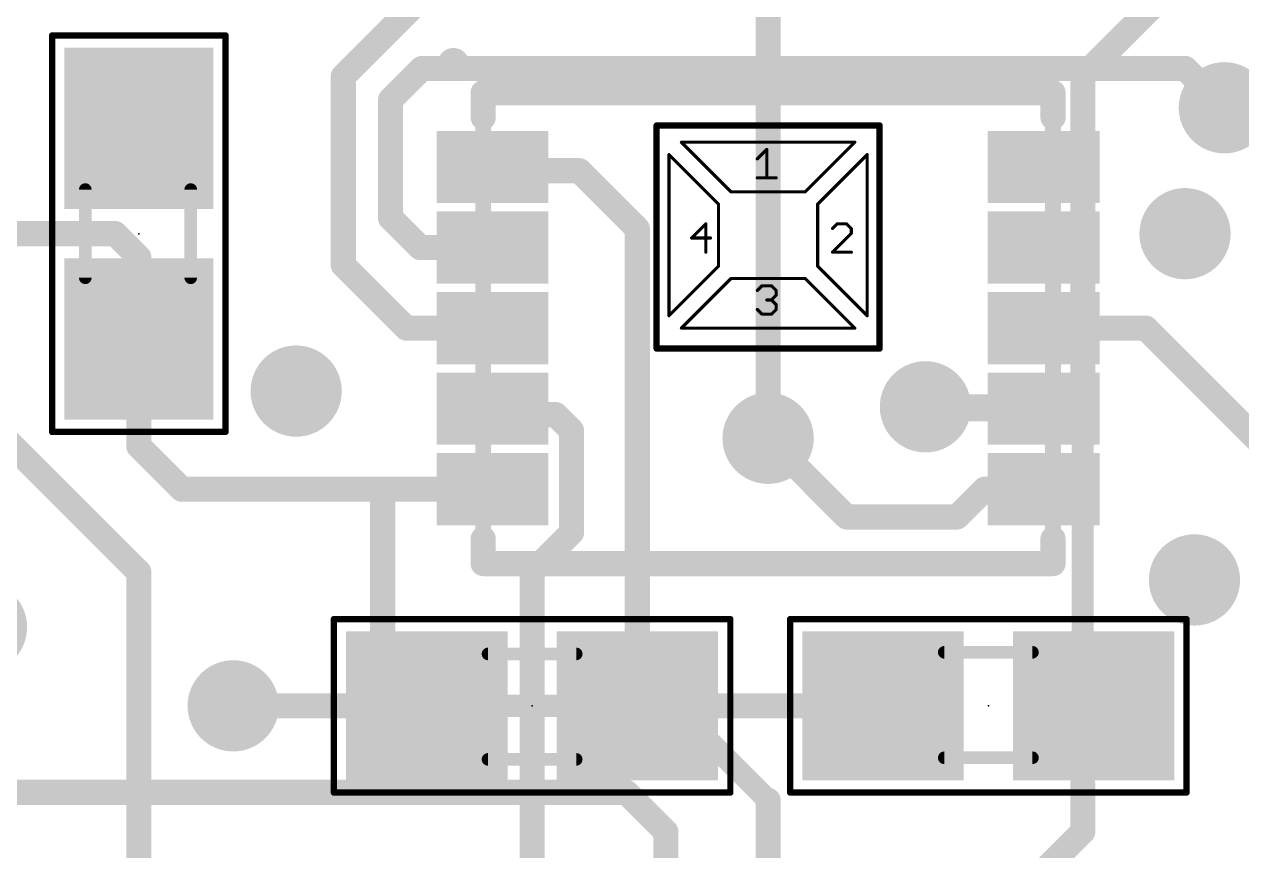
# Model space of a CAD drawing. Extents: x -36 to 72, y -21 to 37.
# Drawn here: x 6.7 to 16.52, y 7.72 to 14.39 of the extents above; entities that cross this region are included whole.
import ezdxf

# ---------------------------------------------------------------- set-up
doc = ezdxf.new("R2010")
doc.units = 0
for name, color, linetype in [('1', 12, 'CONTINUOUS'), ('16', 132, 'CONTINUOUS'), ('18', 110, 'CONTINUOUS'), ('21', 41, 'CONTINUOUS'), ('23', 53, 'CONTINUOUS'), ('29', 253, 'CONTINUOUS'), ('31', 253, 'CONTINUOUS'), ('39', 12, 'CONTINUOUS'), ('51', 53, 'CONTINUOUS')]:
    doc.layers.add(name, color=color, linetype=linetype)

# ---------------------------------------------------------------- blocks, each defined once
blk = doc.blocks.new('RECT')
blk.add_solid([(-0.5, -0.5), (0.5, -0.5), (-0.5, 0.5), (0.5, 0.5)])
blk = doc.blocks.new('ROUNDV')
at = {"const_width": 0.5}
blk.add_lwpolyline([(0, -0.25, 1), (0, 0.25, 1), (0, -0.25)], format="xyb", dxfattribs=at)

msp = doc.modelspace()

# ---------------------------------------------------------------- linework, layer by layer
at = {"layer": '1'}
for points, const_width in [([(9.271, 13.97), (9.8425, 14.5415)], 0.2032), ([(9.271, 12.446), (9.271, 13.97)], 0.2032), ([(9.652, 13.7795), (9.906, 14.0335)], 0.2032), ([(9.906, 14.0335), (15.6845, 14.0335)], 0.2032), ([(15.6845, 14.0335), (16.0655, 14.0335)], 0.2032), ([(16.0655, 14.0335), (16.383, 13.716)], 0.2032), ([(9.652, 12.827), (9.652, 13.7795)], 0.2032), ([(10.505, 13.208), (10.475, 13.238)], 0.1778), ([(11.176, 13.208), (10.505, 13.208)], 0.2032), ([(11.645, 12.739), (11.176, 13.208)], 0.2032), ([(9.891, 12.588), (9.652, 12.827)], 0.2032), ([(7.4295, 12.7), (6.35, 12.7)], 0.2032), ([(7.62, 12.5095), (7.4295, 12.7)], 0.2032), ([(11.645, 8.89), (11.645, 12.739)], 0.2032), ([(10.475, 12.588), (9.891, 12.588)], 0.2032), ([(7.62, 11.85), (7.62, 12.5095)], 0.2032), ([(9.779, 11.938), (9.271, 12.446)], 0.2032), ([(10.475, 11.938), (9.779, 11.938)], 0.2032), ([(14.925, 11.938), (15.748, 11.938)], 0.2032), ([(15.748, 11.938), (17.145, 10.541)], 0.2032), ([(7.62, 11.85), (7.62, 10.9855)], 0.2032), ([(10.5235, 11.2395), (10.475, 11.288)], 0.1778), ([(10.9855, 11.2395), (10.5235, 11.2395)], 0.2032), ([(11.1125, 11.1125), (10.9855, 11.2395)], 0.2032), ([(13.985, 11.288), (13.97, 11.303)], 0.1778), ([(14.925, 11.288), (13.985, 11.288)], 0.2032), ([(6.477, 11.1125), (7.62, 9.9695)], 0.2032), ([(11.1125, 10.287), (11.1125, 11.1125)], 0.2032), ([(13.335, 10.414), (12.7, 11.049)], 0.2032), ([(7.62, 10.9855), (7.9675, 10.638)], 0.2032), ([(9.5885, 10.638), (7.9675, 10.638)], 0.2032), ([(9.5885, 10.638), (9.5885, 8.89)], 0.2032), ([(10.475, 10.638), (9.5885, 10.638)], 0.2032), ([(14.448, 10.638), (14.224, 10.414)], 0.2032), ([(14.925, 10.638), (14.448, 10.638)], 0.2032), ([(14.224, 10.414), (13.335, 10.414)], 0.2032), ([(10.795, 9.9695), (11.1125, 10.287)], 0.2032), ([(7.62, 9.9695), (7.62, 6.5405)], 0.2032), ([(10.795, 7.3025), (10.795, 9.9695)], 0.2032), ([(9.945, 8.89), (9.5885, 9.2465)], 0.1778), ([(8.382, 8.89), (9.945, 8.89)], 0.2032), ([(9.5885, 8.89), (9.945, 8.89)], 0.1778), ([(11.645, 8.89), (13.628, 8.89)], 0.2032)]:
    msp.add_lwpolyline(points, dxfattribs=dict(at, const_width=const_width))
for points, const_width in [([(9.3218, 13.97, 1), (9.2202, 13.97)], 0.1016), ([(9.2351, 14.0059, 1), (9.3069, 13.9341)], 0.1016), ([(9.906, 14.0843, 1), (9.906, 13.9827)], 0.1016), ([(9.9419, 13.9976, 1), (9.8701, 14.0694)], 0.1016), ([(15.6845, 14.0843, 1), (15.6845, 13.9827)], 0.1016), ([(15.6845, 13.9827, 1), (15.6845, 14.0843)], 0.1016), ([(16.1014, 14.0694, 1), (16.0296, 13.9976)], 0.1016), ([(16.0655, 13.9827, 1), (16.0655, 14.0843)], 0.1016), ([(9.7028, 13.7795, 1), (9.6012, 13.7795)], 0.1016), ([(9.6161, 13.8154, 1), (9.6879, 13.7436)], 0.1016), ([(16.3471, 13.6801, 1), (16.4189, 13.7519)], 0.1016), ([(10.5064, 13.2694, 1), (10.4436, 13.2066)], 0.0889), ([(10.505, 13.2588, 1), (10.505, 13.1572)], 0.1016), ([(10.4736, 13.1766, 1), (10.5364, 13.2394)], 0.0889), ([(11.2119, 13.2439, 1), (11.1401, 13.1721)], 0.1016), ([(11.176, 13.1572, 1), (11.176, 13.2588)], 0.1016), ([(9.6879, 12.8629, 1), (9.6161, 12.7911)], 0.1016), ([(9.6012, 12.827, 1), (9.7028, 12.827)], 0.1016), ([(7.4654, 12.7359, 1), (7.3936, 12.6641)], 0.1016), ([(7.4295, 12.6492, 1), (7.4295, 12.7508)], 0.1016), ([(11.6958, 12.739, 1), (11.5942, 12.739)], 0.1016), ([(11.6091, 12.7031, 1), (11.6809, 12.7749)], 0.1016), ([(9.891, 12.6388, 1), (9.891, 12.5372)], 0.1016), ([(10.475, 12.5372, 1), (10.475, 12.6388)], 0.1016), ([(7.6708, 12.5095, 1), (7.5692, 12.5095)], 0.1016), ([(7.5841, 12.4736, 1), (7.6559, 12.5454)], 0.1016), ([(9.8551, 12.5521, 1), (9.9269, 12.6239)], 0.1016), ([(9.3069, 12.4819, 1), (9.2351, 12.4101)], 0.1016), ([(9.2202, 12.446, 1), (9.3218, 12.446)], 0.1016), ([(9.779, 11.9888, 1), (9.779, 11.8872)], 0.1016), ([(9.7431, 11.9021, 1), (9.8149, 11.9739)], 0.1016), ([(10.475, 11.8872, 1), (10.475, 11.9888)], 0.1016), ([(14.925, 11.9888, 1), (14.925, 11.8872)], 0.1016), ([(15.7839, 11.9739, 1), (15.7121, 11.9021)], 0.1016), ([(15.748, 11.8872, 1), (15.748, 11.9888)], 0.1016), ([(7.6708, 11.85, 1), (7.5692, 11.85)], 0.1016), ([(7.5692, 11.85, 1), (7.6708, 11.85)], 0.1016), ([(10.5064, 11.3194, 1), (10.4436, 11.2566)], 0.0889), ([(10.5235, 11.2903, 1), (10.5235, 11.1887)], 0.1016), ([(10.4921, 11.2081, 1), (10.5549, 11.2709)], 0.0889), ([(11.0214, 11.2754, 1), (10.9496, 11.2036)], 0.1016), ([(10.9855, 11.1887, 1), (10.9855, 11.2903)], 0.1016), ([(14.0014, 11.3344, 1), (13.9386, 11.2716)], 0.0889), ([(13.985, 11.3388, 1), (13.985, 11.2372)], 0.1016), ([(13.9536, 11.2566, 1), (14.0164, 11.3194)], 0.0889), ([(14.925, 11.2372, 1), (14.925, 11.3388)], 0.1016), ([(11.1633, 11.1125, 1), (11.0617, 11.1125)], 0.1016), ([(11.0766, 11.0766, 1), (11.1484, 11.1484)], 0.1016), ([(12.7359, 11.0849, 1), (12.6641, 11.0131)], 0.1016), ([(7.6559, 11.0214, 1), (7.5841, 10.9496)], 0.1016), ([(7.5692, 10.9855, 1), (7.6708, 10.9855)], 0.1016), ([(7.9675, 10.6888, 1), (7.9675, 10.5872)], 0.1016), ([(7.9316, 10.6021, 1), (8.0034, 10.6739)], 0.1016), ([(9.6393, 10.638, 1), (9.5377, 10.638)], 0.1016), ([(9.5885, 10.6888, 1), (9.5885, 10.5872)], 0.1016), ([(9.5885, 10.5872, 1), (9.5885, 10.6888)], 0.1016), ([(10.475, 10.5872, 1), (10.475, 10.6888)], 0.1016), ([(14.448, 10.6888, 1), (14.448, 10.5872)], 0.1016), ([(14.4839, 10.6021, 1), (14.4121, 10.6739)], 0.1016), ([(14.925, 10.5872, 1), (14.925, 10.6888)], 0.1016), ([(13.335, 10.4648, 1), (13.335, 10.3632)], 0.1016), ([(14.224, 10.3632, 1), (14.224, 10.4648)], 0.1016), ([(13.2991, 10.3781, 1), (13.3709, 10.4499)], 0.1016), ([(14.1881, 10.4499, 1), (14.2599, 10.3781)], 0.1016), ([(11.0617, 10.287, 1), (11.1633, 10.287)], 0.1016), ([(11.1484, 10.2511, 1), (11.0766, 10.3229)], 0.1016), ([(7.6708, 9.9695, 1), (7.5692, 9.9695)], 0.1016), ([(7.5841, 9.9336, 1), (7.6559, 10.0054)], 0.1016), ([(10.8458, 9.9695, 1), (10.7442, 9.9695)], 0.1016), ([(10.7591, 10.0054, 1), (10.8309, 9.9336)], 0.1016), ([(9.6199, 9.2779, 1), (9.5571, 9.2151)], 0.0889), ([(8.382, 8.9408, 1), (8.382, 8.8392)], 0.1016), ([(9.5885, 8.9345, 1), (9.5885, 8.8456)], 0.0889), ([(9.9136, 8.8586, 1), (9.9764, 8.9214)], 0.0889), ([(9.945, 8.8392, 1), (9.945, 8.9408)], 0.1016), ([(9.945, 8.8456, 1), (9.945, 8.9345)], 0.0889), ([(11.645, 8.9408, 1), (11.645, 8.8392)], 0.1016), ([(13.628, 8.8392, 1), (13.628, 8.9408)], 0.1016), ([(9.5377, 8.89, 1), (9.6393, 8.89)], 0.1016), ([(11.5942, 8.89, 1), (11.6958, 8.89)], 0.1016)]:
    msp.add_lwpolyline(points, format="xyb", dxfattribs=dict(at, const_width=const_width))
at = {"layer": '16'}
for points, const_width in [([(12.7, 11.049), (12.7, 16.0655)], 0.2032), ([(15.24, 13.97), (15.8115, 14.5415)], 0.2032), ([(15.24, 11.3665), (15.24, 13.97)], 0.2032), ([(16.383, 13.716), (17.7165, 13.716)], 0.2032), ([(13.97, 11.303), (15.1765, 11.303)], 0.2032), ([(15.1765, 11.303), (15.24, 11.3665)], 0.1778), ([(15.24, 8.255), (15.24, 11.3665)], 0.1778), ([(8.382, 8.89), (11.938, 8.89)], 0.1778), ([(11.938, 8.89), (12.7, 8.128)], 0.1778), ([(15.24, 7.874), (15.24, 8.255)], 0.2032), ([(11.557, 8.1915), (5.7785, 8.1915)], 0.2032), ([(11.8745, 7.874), (11.557, 8.1915)], 0.2032), ([(12.7, 5.842), (12.7, 8.128)], 0.2032), ([(11.8745, 6.604), (11.8745, 7.874)], 0.2032), ([(13.97, 6.604), (15.24, 7.874)], 0.2032)]:
    msp.add_lwpolyline(points, dxfattribs=dict(at, const_width=const_width))
for points, const_width in [([(15.2908, 13.97, 1), (15.1892, 13.97)], 0.1016), ([(15.2041, 14.0059, 1), (15.2759, 13.9341)], 0.1016), ([(16.383, 13.7668, 1), (16.383, 13.6652)], 0.1016), ([(13.97, 11.3538, 1), (13.97, 11.2522)], 0.1016), ([(15.1765, 11.2522, 1), (15.1765, 11.3538)], 0.1016), ([(15.1892, 11.3665, 1), (15.2908, 11.3665)], 0.1016), ([(15.2844, 11.3665, 1), (15.1956, 11.3665)], 0.0889), ([(15.2714, 11.3351, 1), (15.2086, 11.3979)], 0.0889), ([(15.1451, 11.3344, 1), (15.2079, 11.2716)], 0.0889), ([(12.6492, 11.049, 1), (12.7508, 11.049)], 0.1016), ([(8.382, 8.9345, 1), (8.382, 8.8456)], 0.0889), ([(11.9694, 8.9214, 1), (11.9066, 8.8586)], 0.0889), ([(11.938, 8.8456, 1), (11.938, 8.9345)], 0.0889), ([(15.2908, 8.255, 1), (15.1892, 8.255)], 0.1016), ([(11.5929, 8.2274, 1), (11.5211, 8.1556)], 0.1016), ([(11.557, 8.1407, 1), (11.557, 8.2423)], 0.1016), ([(15.1956, 8.255, 1), (15.2844, 8.255)], 0.0889), ([(12.7508, 8.128, 1), (12.6492, 8.128)], 0.1016), ([(12.6686, 8.0966, 1), (12.7314, 8.1594)], 0.0889), ([(11.9253, 7.874, 1), (11.8237, 7.874)], 0.1016), ([(11.8386, 7.8381, 1), (11.9104, 7.9099)], 0.1016), ([(15.2759, 7.8381, 1), (15.2041, 7.9099)], 0.1016), ([(15.1892, 7.874, 1), (15.2908, 7.874)], 0.1016)]:
    msp.add_lwpolyline(points, format="xyb", dxfattribs=dict(at, const_width=const_width))
at = {"layer": '21'}
for points, const_width in [([(10.16, 14.0081, 1), (10.16, 14.1351, 1), (10.16, 14.0081)], 0.127), ([(10.4508, 13.838, 1), (10.3492, 13.838)], 0.1016), ([(10.4, 13.8888, 1), (10.4, 13.7872)], 0.1016), ([(15.0508, 13.838, 1), (14.9492, 13.838)], 0.1016), ([(15, 13.7872, 1), (15, 13.8888)], 0.1016), ([(10.3492, 13.638, 1), (10.4508, 13.638)], 0.1016), ([(14.9492, 13.638, 1), (15.0508, 13.638)], 0.1016), ([(12.6953, 13.3795, 1), (12.6826, 13.3795)], 0.0127), ([(12.6935, 13.375, 1), (12.6845, 13.384)], 0.0127), ([(12.6082, 13.3077, 1), (12.6172, 13.2987)], 0.0127), ([(12.6127, 13.157, 1), (12.6127, 13.1444)], 0.0127), ([(12.6826, 13.1507, 1), (12.6953, 13.1507)], 0.0127), ([(12.7652, 13.1444, 1), (12.7652, 13.157)], 0.0127), ([(12.2031, 12.7795, 1), (12.1904, 12.7795)], 0.0127), ([(12.2013, 12.775, 1), (12.1923, 12.784)], 0.0127), ([(13.2573, 12.7858, 1), (13.2573, 12.7731)], 0.0127), ([(13.2618, 12.775, 1), (13.2528, 12.784)], 0.0127), ([(13.3381, 12.784, 1), (13.3291, 12.775)], 0.0127), ([(13.3336, 12.7731, 1), (13.3336, 12.7858)], 0.0127), ([(12.0824, 12.6714, 1), (12.0824, 12.6587)], 0.0127), ([(12.2349, 12.6587, 1), (12.2349, 12.6714)], 0.0127), ([(13.2147, 12.7459, 1), (13.2237, 12.7369)], 0.0127), ([(13.3781, 12.7414, 1), (13.3654, 12.7414)], 0.0127), ([(13.3654, 12.7032, 1), (13.3781, 12.7032)], 0.0127), ([(13.3672, 12.7369, 1), (13.3762, 12.7459)], 0.0127), ([(13.3762, 12.6987, 1), (13.3672, 12.7077)], 0.0127), ([(12.0779, 12.6696, 1), (12.0869, 12.6606)], 0.0127), ([(12.1904, 12.5507, 1), (12.2031, 12.5507)], 0.0127), ([(13.2192, 12.5571, 1), (13.2192, 12.5444)], 0.0127), ([(13.2147, 12.5552, 1), (13.2237, 12.5462)], 0.0127), ([(13.3717, 12.5444, 1), (13.3717, 12.5571)], 0.0127), ([(12.6508, 12.2858, 1), (12.6508, 12.2731)], 0.0127), ([(12.6553, 12.275, 1), (12.6463, 12.284)], 0.0127), ([(12.7316, 12.284, 1), (12.7226, 12.275)], 0.0127), ([(12.7271, 12.2731, 1), (12.7271, 12.2858)], 0.0127), ([(12.6082, 12.2459, 1), (12.6172, 12.2369)], 0.0127), ([(12.7716, 12.2414, 1), (12.7589, 12.2414)], 0.0127), ([(12.7589, 12.2032, 1), (12.7716, 12.2032)], 0.0127), ([(12.7607, 12.2369, 1), (12.7697, 12.2459)], 0.0127), ([(12.7697, 12.1987, 1), (12.7607, 12.2077)], 0.0127), ([(12.6172, 12.0933, 1), (12.6082, 12.0843)], 0.0127), ([(12.689, 12.1714, 1), (12.689, 12.1587)], 0.0127), ([(12.7316, 12.1696, 1), (12.7226, 12.1606)], 0.0127), ([(12.7226, 12.1696, 1), (12.7316, 12.1606)], 0.0127), ([(12.7271, 12.1587, 1), (12.7271, 12.1714)], 0.0127), ([(12.7716, 12.127, 1), (12.7589, 12.127)], 0.0127), ([(12.7589, 12.0888, 1), (12.7716, 12.0888)], 0.0127), ([(12.7607, 12.1225, 1), (12.7697, 12.1315)], 0.0127), ([(12.7697, 12.0843, 1), (12.7607, 12.0933)], 0.0127), ([(12.6508, 12.0571, 1), (12.6508, 12.0444)], 0.0127), ([(12.6463, 12.0462, 1), (12.6553, 12.0552)], 0.0127), ([(12.7226, 12.0552, 1), (12.7316, 12.0462)], 0.0127), ([(12.7271, 12.0444, 1), (12.7271, 12.0571)], 0.0127), ([(10.4508, 10.238, 1), (10.3492, 10.238)], 0.1016), ([(15.0508, 10.238, 1), (14.9492, 10.238)], 0.1016), ([(10.4, 10.0888, 1), (10.4, 9.9872)], 0.1016), ([(15, 9.9872, 1), (15, 10.0888)], 0.1016), ([(10.3492, 10.038, 1), (10.4508, 10.038)], 0.1016), ([(14.9492, 10.038, 1), (15.0508, 10.038)], 0.1016)]:
    msp.add_lwpolyline(points, format="xyb", dxfattribs=dict(at, const_width=const_width))
for points, const_width in [([(10.4, 13.638), (10.4, 13.838)], 0.2032), ([(10.4, 13.838), (15, 13.838)], 0.2032), ([(15, 13.838), (15, 13.638)], 0.2032), ([(12.6127, 13.3032), (12.689, 13.3795)], 0.0254), ([(12.689, 13.3795), (12.689, 13.1507)], 0.0254), ([(12.6127, 13.1507), (12.7652, 13.1507)], 0.0254), ([(12.1968, 12.7795), (12.0824, 12.6651)], 0.0254), ([(12.1968, 12.5507), (12.1968, 12.7795)], 0.0254), ([(13.2573, 12.7795), (13.2192, 12.7414)], 0.0254), ([(13.3336, 12.7795), (13.2573, 12.7795)], 0.0254), ([(13.3717, 12.7414), (13.3336, 12.7795)], 0.0254), ([(12.0824, 12.6651), (12.2349, 12.6651)], 0.0254), ([(13.2192, 12.5507), (13.3717, 12.7032)], 0.0254), ([(13.3717, 12.7032), (13.3717, 12.7414)], 0.0254), ([(13.3717, 12.5507), (13.2192, 12.5507)], 0.0254), ([(12.6127, 12.2414), (12.6508, 12.2795)], 0.0254), ([(12.6508, 12.2795), (12.7271, 12.2795)], 0.0254), ([(12.7271, 12.2795), (12.7652, 12.2414)], 0.0254), ([(12.7652, 12.2032), (12.7271, 12.1651)], 0.0254), ([(12.7652, 12.2414), (12.7652, 12.2032)], 0.0254), ([(12.6508, 12.0507), (12.6127, 12.0888)], 0.0254), ([(12.7271, 12.1651), (12.689, 12.1651)], 0.0254), ([(12.7271, 12.1651), (12.7652, 12.127)], 0.0254), ([(12.7652, 12.0888), (12.7271, 12.0507)], 0.0254), ([(12.7652, 12.127), (12.7652, 12.0888)], 0.0254), ([(12.7271, 12.0507), (12.6508, 12.0507)], 0.0254), ([(10.4, 10.238), (10.4, 10.038)], 0.2032), ([(15, 10.038), (15, 10.238)], 0.2032), ([(10.4, 10.038), (15, 10.038)], 0.2032)]:
    msp.add_lwpolyline(points, dxfattribs=dict(at, const_width=const_width))
at = {"layer": '23'}
for p in [(7.62, 12.7), (12.7, 11.938), (10.795, 8.89), (14.478, 8.89)]:
    msp.add_point(p, dxfattribs=at)
at = {"layer": '39', "const_width": 0.0508}
for points in [[(6.92, 11.1), (6.92, 14.3)], [(6.92, 14.3), (8.32, 14.3)], [(8.32, 14.3), (8.32, 11.1)], [(8.32, 11.1), (6.92, 11.1)], [(9.195, 8.19), (9.195, 9.59)], [(9.195, 9.59), (12.395, 9.59)], [(12.395, 9.59), (12.395, 8.19)], [(12.878, 9.59), (16.078, 9.59)], [(12.878, 8.19), (12.878, 9.59)], [(16.078, 9.59), (16.078, 8.19)], [(12.395, 8.19), (9.195, 8.19)], [(16.078, 8.19), (12.878, 8.19)]]:
    msp.add_lwpolyline(points, dxfattribs=at)
at = {"layer": '39', "const_width": 0.0254}
for points in [[(6.9327, 14.3, 1), (6.9073, 14.3)], [(6.92, 14.3127, 1), (6.92, 14.2873)], [(8.3327, 14.3, 1), (8.3073, 14.3)], [(8.32, 14.2873, 1), (8.32, 14.3127)], [(6.92, 11.1127, 1), (6.92, 11.0873)], [(6.9073, 11.1, 1), (6.9327, 11.1)], [(8.3073, 11.1, 1), (8.3327, 11.1)], [(8.32, 11.0873, 1), (8.32, 11.1127)], [(9.2077, 9.59, 1), (9.1823, 9.59)], [(9.195, 9.6027, 1), (9.195, 9.5773)], [(12.4077, 9.59, 1), (12.3823, 9.59)], [(12.395, 9.5773, 1), (12.395, 9.6027)], [(12.878, 9.6027, 1), (12.878, 9.5773)], [(12.8907, 9.59, 1), (12.8653, 9.59)], [(16.0907, 9.59, 1), (16.0653, 9.59)], [(16.078, 9.5773, 1), (16.078, 9.6027)], [(9.195, 8.2027, 1), (9.195, 8.1773)], [(9.1823, 8.19, 1), (9.2077, 8.19)], [(12.3823, 8.19, 1), (12.4077, 8.19)], [(12.395, 8.1773, 1), (12.395, 8.2027)], [(12.878, 8.2027, 1), (12.878, 8.1773)], [(12.8653, 8.19, 1), (12.8907, 8.19)], [(16.0653, 8.19, 1), (16.0907, 8.19)], [(16.078, 8.1773, 1), (16.078, 8.2027)]]:
    msp.add_lwpolyline(points, format="xyb", dxfattribs=at)
at = {"layer": '51'}
for points, const_width in [([(10.4318, 13.838, 1), (10.3682, 13.838)], 0.0635), ([(10.4, 13.8698, 1), (10.4, 13.8063)], 0.0635), ([(15.0318, 13.838, 1), (14.9682, 13.838)], 0.0635), ([(15, 13.8063, 1), (15, 13.8698)], 0.0635), ([(11.8, 13.5857, 1), (11.8, 13.5603)], 0.0254), ([(11.8127, 13.573, 1), (11.7873, 13.573)], 0.0254), ([(13.6127, 13.573, 1), (13.5873, 13.573)], 0.0254), ([(13.6, 13.5603, 1), (13.6, 13.5857)], 0.0254), ([(12, 13.4444, 1), (12, 13.4317)], 0.0127), ([(12.0045, 13.4425, 1), (11.9955, 13.4335)], 0.0127), ([(13.4045, 13.4335, 1), (13.3955, 13.4425)], 0.0127), ([(13.4, 13.4317, 1), (13.4, 13.4444)], 0.0127), ([(11.9045, 13.3425, 1), (11.8955, 13.3335)], 0.0127), ([(11.9063, 13.338, 1), (11.8937, 13.338)], 0.0127), ([(13.5063, 13.338, 1), (13.4937, 13.338)], 0.0127), ([(13.5045, 13.3335, 1), (13.4955, 13.3425)], 0.0127), ([(7.2134, 13.056, 1), (7.1626, 13.056)], 0.0508), ([(8.0644, 13.056, 1), (8.0136, 13.056)], 0.0508), ([(12.4, 13.0443, 1), (12.4, 13.0317)], 0.0127), ([(12.3955, 13.0335, 1), (12.4045, 13.0425)], 0.0127), ([(12.9955, 13.0425, 1), (13.0045, 13.0335)], 0.0127), ([(13, 13.0317, 1), (13, 13.0443)], 0.0127), ([(12.3064, 12.938, 1), (12.2937, 12.938)], 0.0127), ([(12.2955, 12.9335, 1), (12.3045, 12.9425)], 0.0127), ([(13.1064, 12.938, 1), (13.0937, 12.938)], 0.0127), ([(13.0955, 12.9425, 1), (13.1045, 12.9335)], 0.0127), ([(12.2937, 12.438, 1), (12.3064, 12.438)], 0.0127), ([(12.3045, 12.4335, 1), (12.2955, 12.4425)], 0.0127), ([(13.1045, 12.4425, 1), (13.0955, 12.4335)], 0.0127), ([(13.0937, 12.438, 1), (13.1064, 12.438)], 0.0127), ([(7.1626, 12.344, 1), (7.2134, 12.344)], 0.0508), ([(8.0136, 12.344, 1), (8.0644, 12.344)], 0.0508), ([(12.4, 12.3444, 1), (12.4, 12.3317)], 0.0127), ([(12.4045, 12.3335, 1), (12.3955, 12.3425)], 0.0127), ([(13.0045, 12.3425, 1), (12.9955, 12.3335)], 0.0127), ([(13, 12.3317, 1), (13, 12.3444)], 0.0127), ([(11.8955, 12.0425, 1), (11.9045, 12.0335)], 0.0127), ([(11.8937, 12.038, 1), (11.9063, 12.038)], 0.0127), ([(13.4937, 12.038, 1), (13.5063, 12.038)], 0.0127), ([(13.4955, 12.0335, 1), (13.5045, 12.0425)], 0.0127), ([(12, 11.9444, 1), (12, 11.9317)], 0.0127), ([(11.9955, 11.9425, 1), (12.0045, 11.9335)], 0.0127), ([(13.3955, 11.9335, 1), (13.4045, 11.9425)], 0.0127), ([(13.4, 11.9317, 1), (13.4, 11.9444)], 0.0127), ([(11.8, 11.7857, 1), (11.8, 11.7603)], 0.0254), ([(13.6, 11.7603, 1), (13.6, 11.7857)], 0.0254), ([(11.7873, 11.773, 1), (11.8127, 11.773)], 0.0254), ([(13.5873, 11.773, 1), (13.6127, 11.773)], 0.0254), ([(10.4, 10.0698, 1), (10.4, 10.0062)], 0.0635), ([(10.3682, 10.038, 1), (10.4318, 10.038)], 0.0635), ([(14.9682, 10.038, 1), (15.0318, 10.038)], 0.0635), ([(15, 10.0062, 1), (15, 10.0698)], 0.0635), ([(10.439, 9.3344, 1), (10.439, 9.2836)], 0.0508), ([(11.151, 9.2836, 1), (11.151, 9.3344)], 0.0508), ([(14.122, 9.3474, 1), (14.122, 9.2966)], 0.0508), ([(14.834, 9.2966, 1), (14.834, 9.3474)], 0.0508), ([(10.439, 8.4834, 1), (10.439, 8.4326)], 0.0508), ([(11.151, 8.4326, 1), (11.151, 8.4834)], 0.0508), ([(14.122, 8.4964, 1), (14.122, 8.4456)], 0.0508), ([(14.834, 8.4456, 1), (14.834, 8.4964)], 0.0508)]:
    msp.add_lwpolyline(points, format="xyb", dxfattribs=dict(at, const_width=const_width))
for points, const_width in [([(10.4, 10.038), (10.4, 13.838)], 0.127), ([(10.4, 13.838), (15, 13.838)], 0.127), ([(15, 13.838), (15, 10.038)], 0.127), ([(11.8, 13.573), (13.6, 13.573)], 0.0508), ([(11.8, 11.773), (11.8, 13.573)], 0.0508), ([(13.6, 13.573), (13.6, 11.773)], 0.0508), ([(12.4, 13.038), (12, 13.438)], 0.0254), ([(12, 13.438), (13.4, 13.438)], 0.0254), ([(13.4, 13.438), (13, 13.038)], 0.0254), ([(11.9, 12.038), (11.9, 13.338)], 0.0254), ([(11.9, 13.338), (12.3, 12.938)], 0.0254), ([(13.1, 12.938), (13.5, 13.338)], 0.0254), ([(13.5, 13.338), (13.5, 12.038)], 0.0254), ([(7.188, 12.344), (7.188, 13.056)], 0.1016), ([(8.039, 12.344), (8.039, 13.056)], 0.1016), ([(13, 13.038), (12.4, 13.038)], 0.0254), ([(12.3, 12.938), (12.3, 12.438)], 0.0254), ([(13.1, 12.438), (13.1, 12.938)], 0.0254), ([(12.3, 12.438), (11.9, 12.038)], 0.0254), ([(13.5, 12.038), (13.1, 12.438)], 0.0254), ([(12, 11.938), (12.4, 12.338)], 0.0254), ([(12.4, 12.338), (13, 12.338)], 0.0254), ([(13, 12.338), (13.4, 11.938)], 0.0254), ([(13.4, 11.938), (12, 11.938)], 0.0254), ([(13.6, 11.773), (11.8, 11.773)], 0.0508), ([(15, 10.038), (10.4, 10.038)], 0.127), ([(11.151, 9.309), (10.439, 9.309)], 0.1016), ([(14.122, 9.322), (14.834, 9.322)], 0.1016), ([(11.151, 8.458), (10.439, 8.458)], 0.1016), ([(14.122, 8.471), (14.834, 8.471)], 0.1016)]:
    msp.add_lwpolyline(points, dxfattribs=dict(at, const_width=const_width))

# ---------------------------------------------------------------- block references
at = {"layer": '1', "xscale": 1.1}
for p, rotation in [((7.62, 13.55), 90), ((7.62, 11.85), 90), ((9.945, 8.89), 180), ((11.645, 8.89), 180)]:
    msp.add_blockref('RECT', p, dxfattribs=dict(at, rotation=rotation))
at = {"layer": '1', "xscale": 0.7, "yscale": 0.38}
for p in [(10.475, 13.238), (14.925, 13.238), (10.475, 12.588), (14.925, 12.588), (10.475, 11.938), (14.925, 11.938), (10.475, 11.288), (14.925, 11.288), (10.475, 10.638), (14.925, 10.638)]:
    msp.add_blockref('RECT', p, dxfattribs=at)
at = {"layer": '1', "xscale": 1.1}
for p in [(13.628, 8.89), (15.328, 8.89)]:
    msp.add_blockref('RECT', p, dxfattribs=at)
at = {"layer": '18', "xscale": 0.7366, "yscale": 0.7366}
for p in [(16.383, 13.716), (16.383, 13.716), (16.0655, 12.7), (16.0655, 12.7), (8.89, 11.43), (8.89, 11.43), (13.97, 11.303), (13.97, 11.303), (12.7, 11.049), (12.7, 11.049), (16.1417, 9.906), (16.1417, 9.906), (6.35, 9.525), (6.35, 9.525), (8.382, 8.89), (8.382, 8.89)]:
    msp.add_blockref('ROUNDV', p, dxfattribs=at)
at = {"layer": '29', "xscale": 1.3032, "yscale": 1.2032}
for p, rotation in [((7.62, 13.55), 90), ((7.62, 11.85), 90), ((9.945, 8.89), 180), ((11.645, 8.89), 180)]:
    msp.add_blockref('RECT', p, dxfattribs=dict(at, rotation=rotation))
at = {"layer": '29'}
for p, xscale, yscale in [((10.475, 13.238), 0.9032, 0.5832), ((14.925, 13.238), 0.9032, 0.5832), ((10.475, 12.588), 0.9032, 0.5832), ((14.925, 12.588), 0.9032, 0.5832), ((10.475, 11.938), 0.9032, 0.5832), ((14.925, 11.938), 0.9032, 0.5832), ((10.475, 11.288), 0.9032, 0.5832), ((14.925, 11.288), 0.9032, 0.5832), ((10.475, 10.638), 0.9032, 0.5832), ((14.925, 10.638), 0.9032, 0.5832), ((13.628, 8.89), 1.3032, 1.2032), ((15.328, 8.89), 1.3032, 1.2032)]:
    msp.add_blockref('RECT', p, dxfattribs=dict(at, xscale=xscale, yscale=yscale))
at = {"layer": '31', "xscale": 1.1}
for p, rotation in [((7.62, 13.55), 90), ((7.62, 11.85), 90), ((9.945, 8.89), 180), ((11.645, 8.89), 180)]:
    msp.add_blockref('RECT', p, dxfattribs=dict(at, rotation=rotation))
at = {"layer": '31', "xscale": 0.7, "yscale": 0.38}
for p in [(10.475, 13.238), (14.925, 13.238), (10.475, 12.588), (14.925, 12.588), (10.475, 11.938), (14.925, 11.938), (10.475, 11.288), (14.925, 11.288), (10.475, 10.638), (14.925, 10.638)]:
    msp.add_blockref('RECT', p, dxfattribs=at)
at = {"layer": '31', "xscale": 1.1}
for p in [(13.628, 8.89), (15.328, 8.89)]:
    msp.add_blockref('RECT', p, dxfattribs=at)
at = {"layer": '51', "xscale": 0.5001, "yscale": 0.95}
for p, rotation in [((7.6149, 13.2803), 90), ((7.6149, 12.1119), 90), ((10.2148, 8.8849), 180), ((11.3832, 8.8849), 180)]:
    msp.add_blockref('RECT', p, dxfattribs=dict(at, rotation=rotation))
for p in [(13.8899, 8.8951), (15.0583, 8.8951)]:
    msp.add_blockref('RECT', p, dxfattribs=at)

doc.saveas('drawing.dxf')
